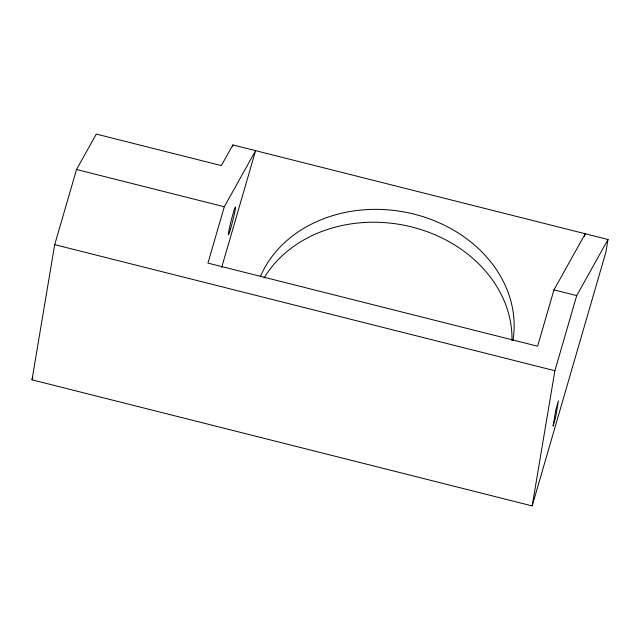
<?xml version="1.0" encoding="UTF-8"?>
<svg xmlns="http://www.w3.org/2000/svg" width="640" height="640" viewBox="0 0 640 640"><rect width="100%" height="100%" fill="white"/><g stroke="black" fill="none" stroke-linecap="round" stroke-linejoin="round"><path stroke-width="0.96" d="M32 379.816L54.704 244.64L76.528 169.512L96.296 134.08L221.336 165.6L232.872 144.92L608 239.496L605.832 252.384L532.176 505.92L32 379.816L32.832 376.944M232.56 146.76L232.872 144.92M532.176 505.92L554.88 370.728L576.712 295.6L608 239.496M221.616 267.648L255.608 150.648L224.312 206.76L207.944 263.096L537.608 346.216L553.976 289.872L585.264 233.76L584.432 236.64M76.528 169.512L224.312 206.76M553.976 289.872L576.712 295.6M54.704 244.64L554.88 370.728M264.032 278.04A131.096 108.968 9.5 0 1 411.904 227A131.096 108.968 9.5 0 1 511.96 340.544M260.304 276.768A131.096 108.968 9.5 0 1 414.064 214.128A131.096 108.968 9.5 0 1 512.936 340.456M553.216 425.176L553.128 426.16L555.76 416.784L558.376 400.864L555.744 410.24L553.216 425.176M230.6 228.704A14.288 0.768 -75.8 0 0 235.448 207.064A14.288 0.768 -75.8 0 0 229.696 226.856A14.288 0.768 -75.8 0 0 230.6 228.704"/></g></svg>
